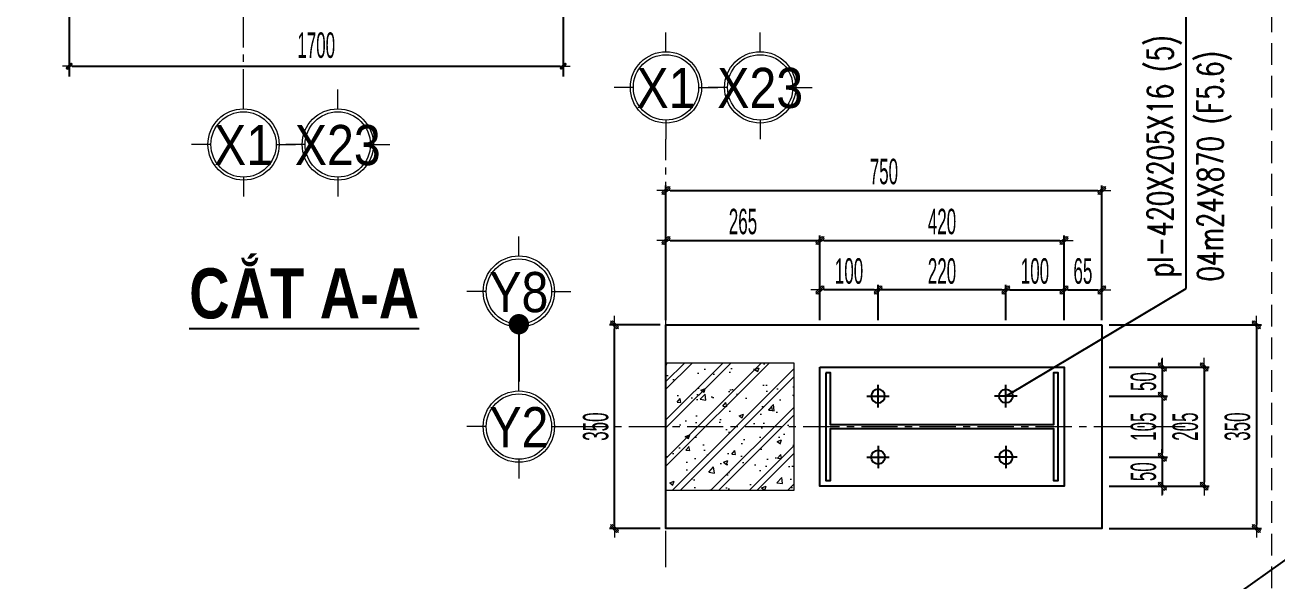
# Model space of a CAD drawing. Header units: inches. Extents: x 541671 to 837720, y 76128 to 1008472.
# Drawn here: x 607470 to 611779, y 359884 to 361796 of the extents above; entities that cross this region are included whole.
import ezdxf
from ezdxf.enums import TextEntityAlignment as Align

# ---------------------------------------------------------------- set-up
doc = ezdxf.new("R2010")
doc.units = ezdxf.units.IN
doc.header["$MEASUREMENT"] = 0
doc.header["$PDMODE"] = 32
doc.header["$PDSIZE"] = -1
for name, pattern in [('CENTER2', [1.125, 0.75, -0.125, 0.125, -0.125]), ('CENTERX2', [4, 2.5, -0.5, 0.5, -0.5]), ('DASHDOT', [1, 0.5, -0.25, 0, -0.25]), ('HIDDEN', [0.375, 0.25, -0.125])]:
    doc.linetypes.add(name, pattern=pattern)
doc.layers.get('0').update_dxf_attribs({"lineweight": 18})
for name, color, linetype in [('7', 7, 'Continuous'), ('BOLTS', 1, 'Continuous'), ('DIM', 1, 'Continuous')]:
    doc.layers.add(name, color=color, linetype=linetype)
for name, color, linetype, lineweight in [('Block', 7, 'Continuous', 9), ('EG Text2', 7, 'Continuous', 25), ('ISO', 153, 'Continuous', 15), ('KICHTHUOC', 4, 'Continuous', 18), ('LC Dim', 8, 'Continuous', 18), ('LC ISO', 153, 'Continuous', 13), ('LC MANH DUT', 35, 'HIDDEN', 5), ('LC Net thay', 7, 'Continuous', 25), ('LC Net truc', 79, 'DASHDOT', 13), ('LC Text1', 3, 'Continuous', 20), ('LC Text2', 7, 'Continuous', 25)]:
    doc.layers.add(name, color=color, linetype=linetype, lineweight=lineweight)
doc.layers.add('KCS_Plotter', color=11, linetype='Continuous', plot=False)
doc.styles.add('EG 1', font='VHAVANB_2.TTF')
doc.styles.add('HOATBIF', font='hoatbif.shx', dxfattribs={"width": 0.5})
doc.styles.add('LC 1', font='VHAVANB_2.TTF')
doc.styles.add('LC 3', font='vnsimli.shx', dxfattribs={"width": 0.75})
doc.styles.add('LC3', font='VHARIALB_3.TTF', dxfattribs={"width": 0.8})
doc.styles.add('VNISHX', font='vn_vni.shx', dxfattribs={"width": 0.7})
doc.dimstyles.new('Copy of 1-100(1-35)', dxfattribs={"dimscale": 35, "dimtxt": 2.5, "dimasz": 0.3, "dimexe": 1, "dimexo": 1, "dimgap": 0.8, "dimtad": 1, "dimdec": 0, "dimzin": 0, "dimdsep": 46, "dimtxsty": 'HOATBIF', "dimblk1": 'DOT', "dimblk2": 'DOT', "dimsah": 1, "dimcen": -0.1, "dimdle": 1, "dimclrd": 256, "dimclre": 256, "dimclrt": 4, "dimadec": 3, "dimazin": 2, "dimtfac": 0.333333, "dimtdec": 0, "dimtix": 1, "dimtmove": 2, "dimatfit": 3, "dimldrblk": 'DOT', "dimfxl": 1, "dimtvp": 0.833333, "dimtolj": 1, "dimtzin": 0, "dimarcsym": 0})
doc.dimstyles.new('Copy of 1-35', dxfattribs={"dimscale": 35, "dimtxt": 2.5, "dimasz": 0.4, "dimexe": 0.5, "dimexo": 0, "dimgap": 0.6, "dimtad": 1, "dimdec": 0, "dimzin": 0, "dimdsep": 46, "dimtxsty": 'HOATBIF', "dimblk1": 'DOT', "dimblk2": 'DOT', "dimsah": 1, "dimcen": -1, "dimdle": 1, "dimclrd": 256, "dimclre": 256, "dimclrt": 130, "dimadec": 0, "dimazin": 0, "dimtfac": 0.333333, "dimtdec": 0, "dimtix": 1, "dimtmove": 2, "dimatfit": 3, "dimldrblk": 'DOT', "dimfxl": 0.5, "dimtvp": 0.833333, "dimtolj": 1, "dimtzin": 12, "dimarcsym": 0})
doc.dimstyles.new('DDC_2', dxfattribs={"dimscale": 10, "dimtxt": 2.5, "dimasz": 1.2, "dimexe": 1, "dimexo": 1, "dimgap": 1, "dimtad": 1, "dimdec": 0, "dimzin": 0, "dimdsep": 46, "dimtxsty": 'VNISHX', "dimblk": 'OBLIQUE', "dimcen": 1, "dimdle": 1, "dimclrd": 8, "dimclre": 8, "dimclrt": 3, "dimaunit": 1, "dimadec": 0, "dimazin": 0, "dimtfac": 1, "dimtdec": 0, "dimtix": 1, "dimtmove": 1, "dimatfit": 3, "dimfxl": 4, "dimtvp": 2.25, "dimtfill": 1, "dimtolj": 1, "dimtzin": 0, "dimarcsym": 0})

# ---------------------------------------------------------------- blocks, each defined once
blk = doc.blocks.new('DOT')
at = {"layer": 'KICHTHUOC', "color": 4}
blk.add_line((-1, -1), (1, 1), dxfattribs=at)
at = {"layer": 'KICHTHUOC'}
blk.add_line((-2.25, 0), (2.25, 0), dxfattribs=at)
at = {"layer": 'KICHTHUOC', "color": 4}
blk.add_lwpolyline([(0.5, 1), (-1, -0.5), (-0.5, -1), (1, 0.5)], close=True, dxfattribs=at)
blk = doc.blocks.new('*D330')
at = {"layer": 'Defpoints', "color": 0, "ltscale": 2, "transparency": 16777216}
for p in [(607622, 362293), (609322, 362293), (609322, 361654.4)]:
    blk.add_point(p, dxfattribs=at)
at = {"layer": 'LC Dim', "lineweight": -2, "ltscale": 2, "transparency": 16777216}
for p, q in [((607622, 362258), (607622, 361619.4)), ((609322, 362258), (609322, 361619.4)), ((607632.5, 361654.4), (609311.5, 361654.4))]:
    blk.add_line(p, q, dxfattribs=at)
at = {"layer": 'LC Dim', "lineweight": -2, "ltscale": 2, "transparency": 16777216, "xscale": 10.5, "yscale": 10.5, "zscale": 10.5, "rotation": 180}
blk.add_blockref('DOT', (607622, 361654.4), dxfattribs=at)
at = {"layer": 'LC Dim', "lineweight": -2, "ltscale": 2, "transparency": 16777216, "xscale": 10.5, "yscale": 10.5, "zscale": 10.5}
blk.add_blockref('DOT', (609322, 361654.4), dxfattribs=at)
at = {"layer": 'LC Dim', "color": 4, "ltscale": 2, "transparency": 16777216, "insert": (608472, 361726.1), "char_height": 87.5, "attachment_point": 5, "style": 'HOATBIF'}
blk.add_mtext('\\A1;1700', dxfattribs=at)
blk = doc.blocks.new('TIEUDE1')
at = {"layer": 'EG Text2', "color": 7, "style": 'EG 1'}
blk.add_attdef('TIªU§Ò', text='', height=5, dxfattribs=at).set_placement((0, 0), align=Align.BOTTOM_CENTER)
blk.add_attdef('TL', text='', height=3, dxfattribs=at).set_placement((0, -2), align=Align.TOP_CENTER)
blk = doc.blocks.new('*D338')
at = {"layer": 'Defpoints', "color": 0, "ltscale": 50, "transparency": 16777216}
for p in [(610205.9, 360884.7), (610205.9, 360781.3), (610405.9, 360781.3)]:
    blk.add_point(p, dxfattribs=at)
at = {"layer": 'LC Dim', "lineweight": -2, "ltscale": 50, "transparency": 16777216}
for p, q in [((610205.9, 360781.3), (610205.9, 360902.2)), ((610391.9, 360884.7), (610219.9, 360884.7)), ((610405.9, 360781.3), (610405.9, 360902.2))]:
    blk.add_line(p, q, dxfattribs=at)
at = {"layer": 'LC Dim', "lineweight": -2, "ltscale": 50, "transparency": 16777216, "xscale": 14, "yscale": 14, "zscale": 14, "rotation": 180}
blk.add_blockref('DOT', (610205.9, 360884.7), dxfattribs=at)
at = {"layer": 'LC Dim', "lineweight": -2, "ltscale": 50, "transparency": 16777216, "xscale": 14, "yscale": 14, "zscale": 14}
blk.add_blockref('DOT', (610405.9, 360884.7), dxfattribs=at)
at = {"layer": 'LC Dim', "color": 130, "ltscale": 50, "transparency": 16777216, "insert": (610305.9, 360949.4), "char_height": 87.5, "attachment_point": 5, "style": 'HOATBIF'}
blk.add_mtext('\\A1;100', dxfattribs=at)
blk = doc.blocks.new('*D339')
at = {"layer": 'Defpoints', "color": 0, "ltscale": 50, "transparency": 16777216}
for p in [(610405.9, 360884.7), (610405.9, 360781.3), (610845.9, 360781.3)]:
    blk.add_point(p, dxfattribs=at)
at = {"layer": 'LC Dim', "lineweight": -2, "ltscale": 50, "transparency": 16777216}
for p, q in [((610405.9, 360781.3), (610405.9, 360902.2)), ((610831.9, 360884.7), (610419.9, 360884.7)), ((610845.9, 360781.3), (610845.9, 360902.2))]:
    blk.add_line(p, q, dxfattribs=at)
at = {"layer": 'LC Dim', "lineweight": -2, "ltscale": 50, "transparency": 16777216, "xscale": 14, "yscale": 14, "zscale": 14, "rotation": 180}
blk.add_blockref('DOT', (610405.9, 360884.7), dxfattribs=at)
at = {"layer": 'LC Dim', "lineweight": -2, "ltscale": 50, "transparency": 16777216, "xscale": 14, "yscale": 14, "zscale": 14}
blk.add_blockref('DOT', (610845.9, 360884.7), dxfattribs=at)
at = {"layer": 'LC Dim', "color": 130, "ltscale": 50, "transparency": 16777216, "insert": (610625.9, 360949.4), "char_height": 87.5, "attachment_point": 5, "style": 'HOATBIF'}
blk.add_mtext('\\A1;220', dxfattribs=at)
blk = doc.blocks.new('*D340')
at = {"layer": 'Defpoints', "color": 0, "ltscale": 50, "transparency": 16777216}
for p in [(610205.9, 361054.8), (609675.9, 360781.3), (610205.9, 360781.3)]:
    blk.add_point(p, dxfattribs=at)
at = {"layer": 'LC Dim', "lineweight": -2, "ltscale": 50, "transparency": 16777216}
for p, q in [((609675.9, 360781.3), (609675.9, 361072.3)), ((609689.9, 361054.8), (610191.9, 361054.8)), ((610205.9, 360781.3), (610205.9, 361072.3))]:
    blk.add_line(p, q, dxfattribs=at)
at = {"layer": 'LC Dim', "lineweight": -2, "ltscale": 50, "transparency": 16777216, "xscale": 14, "yscale": 14, "zscale": 14, "rotation": 180}
blk.add_blockref('DOT', (609675.9, 361054.8), dxfattribs=at)
at = {"layer": 'LC Dim', "lineweight": -2, "ltscale": 50, "transparency": 16777216, "xscale": 14, "yscale": 14, "zscale": 14}
blk.add_blockref('DOT', (610205.9, 361054.8), dxfattribs=at)
at = {"layer": 'LC Dim', "color": 130, "ltscale": 50, "transparency": 16777216, "insert": (609940.9, 361119.6), "char_height": 87.5, "attachment_point": 5, "style": 'HOATBIF'}
blk.add_mtext('\\A1;265', dxfattribs=at)
blk = doc.blocks.new('*D341')
at = {"layer": 'Defpoints', "color": 0, "ltscale": 50, "transparency": 16777216}
for p in [(611045.9, 360884.7), (610845.9, 360781.3), (611045.9, 360781.3)]:
    blk.add_point(p, dxfattribs=at)
at = {"layer": 'LC Dim', "lineweight": -2, "ltscale": 50, "transparency": 16777216}
for p, q in [((610845.9, 360781.3), (610845.9, 360902.2)), ((610859.9, 360884.7), (611031.9, 360884.7)), ((611045.9, 360781.3), (611045.9, 360902.2))]:
    blk.add_line(p, q, dxfattribs=at)
at = {"layer": 'LC Dim', "lineweight": -2, "ltscale": 50, "transparency": 16777216, "xscale": 14, "yscale": 14, "zscale": 14, "rotation": 180}
blk.add_blockref('DOT', (610845.9, 360884.7), dxfattribs=at)
at = {"layer": 'LC Dim', "lineweight": -2, "ltscale": 50, "transparency": 16777216, "xscale": 14, "yscale": 14, "zscale": 14}
blk.add_blockref('DOT', (611045.9, 360884.7), dxfattribs=at)
at = {"layer": 'LC Dim', "color": 130, "ltscale": 50, "transparency": 16777216, "insert": (610945.9, 360949.4), "char_height": 87.5, "attachment_point": 5, "style": 'HOATBIF'}
blk.add_mtext('\\A1;100', dxfattribs=at)
blk = doc.blocks.new('*D342')
at = {"layer": 'Defpoints', "color": 0, "ltscale": 50, "transparency": 16777216}
for p in [(611045.9, 361054.8), (610205.9, 360781.3), (611045.9, 360781.3)]:
    blk.add_point(p, dxfattribs=at)
at = {"layer": 'LC Dim', "lineweight": -2, "ltscale": 50, "transparency": 16777216}
for p, q in [((610205.9, 360781.3), (610205.9, 361072.3)), ((610219.9, 361054.8), (611031.9, 361054.8)), ((611045.9, 360781.3), (611045.9, 361072.3))]:
    blk.add_line(p, q, dxfattribs=at)
at = {"layer": 'LC Dim', "lineweight": -2, "ltscale": 50, "transparency": 16777216, "xscale": 14, "yscale": 14, "zscale": 14, "rotation": 180}
blk.add_blockref('DOT', (610205.9, 361054.8), dxfattribs=at)
at = {"layer": 'LC Dim', "lineweight": -2, "ltscale": 50, "transparency": 16777216, "xscale": 14, "yscale": 14, "zscale": 14}
blk.add_blockref('DOT', (611045.9, 361054.8), dxfattribs=at)
at = {"layer": 'LC Dim', "color": 130, "ltscale": 50, "transparency": 16777216, "insert": (610625.9, 361119.6), "char_height": 87.5, "attachment_point": 5, "style": 'HOATBIF'}
blk.add_mtext('\\A1;420', dxfattribs=at)
blk = doc.blocks.new('*D343')
at = {"layer": 'Defpoints', "color": 0, "ltscale": 50, "transparency": 16777216}
for p in [(611175.9, 361226.8), (609675.9, 360781.3), (611175.9, 360781.3)]:
    blk.add_point(p, dxfattribs=at)
at = {"layer": 'LC Dim', "lineweight": -2, "ltscale": 50, "transparency": 16777216}
for p, q in [((609675.9, 360781.3), (609675.9, 361244.3)), ((609689.9, 361226.8), (611161.9, 361226.8)), ((611175.9, 360781.3), (611175.9, 361244.3))]:
    blk.add_line(p, q, dxfattribs=at)
at = {"layer": 'LC Dim', "lineweight": -2, "ltscale": 50, "transparency": 16777216, "xscale": 14, "yscale": 14, "zscale": 14, "rotation": 180}
blk.add_blockref('DOT', (609675.9, 361226.8), dxfattribs=at)
at = {"layer": 'LC Dim', "lineweight": -2, "ltscale": 50, "transparency": 16777216, "xscale": 14, "yscale": 14, "zscale": 14}
blk.add_blockref('DOT', (611175.9, 361226.8), dxfattribs=at)
at = {"layer": 'LC Dim', "color": 130, "ltscale": 50, "transparency": 16777216, "insert": (610425.9, 361291.6), "char_height": 87.5, "attachment_point": 5, "style": 'HOATBIF'}
blk.add_mtext('\\A1;750', dxfattribs=at)
blk = doc.blocks.new('*D332')
at = {"layer": 'Defpoints', "color": 0, "ltscale": 50, "transparency": 16777216}
for p in [(611175.9, 360884.7), (611045.9, 360781.3), (611175.9, 360781.3)]:
    blk.add_point(p, dxfattribs=at)
at = {"layer": 'LC Dim', "lineweight": -2, "ltscale": 50, "transparency": 16777216}
for p, q in [((611045.9, 360781.3), (611045.9, 360902.2)), ((611059.9, 360884.7), (611161.9, 360884.7)), ((611175.9, 360781.3), (611175.9, 360902.2))]:
    blk.add_line(p, q, dxfattribs=at)
at = {"layer": 'LC Dim', "lineweight": -2, "ltscale": 50, "transparency": 16777216, "xscale": 14, "yscale": 14, "zscale": 14, "rotation": 180}
blk.add_blockref('DOT', (611045.9, 360884.7), dxfattribs=at)
at = {"layer": 'LC Dim', "lineweight": -2, "ltscale": 50, "transparency": 16777216, "xscale": 14, "yscale": 14, "zscale": 14}
blk.add_blockref('DOT', (611175.9, 360884.7), dxfattribs=at)
at = {"layer": 'LC Dim', "color": 130, "ltscale": 50, "transparency": 16777216, "insert": (611110.9, 360949.4), "char_height": 87.5, "attachment_point": 5, "style": 'HOATBIF'}
blk.add_mtext('\\A1;65', dxfattribs=at)
blk = doc.blocks.new('TTRUC')
at = {"layer": 'ISO'}
for p, q in [((0, 6.95), (0, 10.71)), ((-6.37, 0), (-10.13, 0)), ((6.37, 0), (10.13, 0)), ((0, -6.37), (0, -10.13))]:
    blk.add_line(p, q, dxfattribs=at)
blk.add_circle((0, 0), 6.37, dxfattribs=at)
at = {"layer": 'KICHTHUOC'}
blk.add_circle((0, 0), 6.95, dxfattribs=at)
blk = doc.blocks.new('*D349')
at = {"layer": 'Defpoints', "color": 0, "ltscale": 50, "transparency": 16777216}
for p in [(609499, 360764.7), (609655.8, 360764.7), (609655.8, 360064.7)]:
    blk.add_point(p, dxfattribs=at)
at = {"layer": 'LC Dim', "lineweight": -2, "ltscale": 50, "transparency": 16777216}
for p, q in [((609655.8, 360764.7), (609481.5, 360764.7)), ((609499, 360078.7), (609499, 360750.7)), ((609655.8, 360064.7), (609481.5, 360064.7))]:
    blk.add_line(p, q, dxfattribs=at)
at = {"layer": 'LC Dim', "lineweight": -2, "ltscale": 50, "transparency": 16777216, "xscale": 14, "yscale": 14, "zscale": 14}
for p, rotation in [((609499, 360764.7), 90), ((609499, 360064.7), 270)]:
    blk.add_blockref('DOT', p, dxfattribs=dict(at, rotation=rotation))
at = {"layer": 'LC Dim', "color": 130, "ltscale": 50, "transparency": 16777216, "insert": (609434.2, 360414.7), "char_height": 87.5, "attachment_point": 5, "rotation": 90, "style": 'HOATBIF'}
blk.add_mtext('\\A1;350', dxfattribs=at)
blk = doc.blocks.new('*D350')
at = {"layer": 'Defpoints', "color": 0, "ltscale": 50, "transparency": 16777216}
for p in [(611201.4, 360619.7), (611201.4, 360209.7), (611528.1, 360209.7)]:
    blk.add_point(p, dxfattribs=at)
at = {"layer": 'LC Dim', "lineweight": -2, "ltscale": 50, "transparency": 16777216}
for p, q in [((611201.4, 360619.7), (611545.6, 360619.7)), ((611528.1, 360605.7), (611528.1, 360223.7)), ((611201.4, 360209.7), (611545.6, 360209.7))]:
    blk.add_line(p, q, dxfattribs=at)
at = {"layer": 'LC Dim', "lineweight": -2, "ltscale": 50, "transparency": 16777216, "xscale": 14, "yscale": 14, "zscale": 14}
for p, rotation in [((611528.1, 360619.7), 90), ((611528.1, 360209.7), 270)]:
    blk.add_blockref('DOT', p, dxfattribs=dict(at, rotation=rotation))
at = {"layer": 'LC Dim', "color": 130, "ltscale": 50, "transparency": 16777216, "insert": (611463.4, 360414.7), "char_height": 87.5, "attachment_point": 5, "rotation": 90, "style": 'HOATBIF'}
blk.add_mtext('\\A1;205', dxfattribs=at)
blk = doc.blocks.new('*D351')
at = {"layer": 'Defpoints', "color": 0, "ltscale": 50, "transparency": 16777216}
for p in [(611201.4, 360619.7), (611201.4, 360519.7), (611384.1, 360519.7)]:
    blk.add_point(p, dxfattribs=at)
at = {"layer": 'LC Dim', "lineweight": -2, "ltscale": 50, "transparency": 16777216}
for p, q in [((611201.4, 360619.7), (611401.6, 360619.7)), ((611384.1, 360633.7), (611384.1, 360647.7)), ((611384.1, 360619.7), (611384.1, 360519.7)), ((611201.4, 360519.7), (611401.6, 360519.7)), ((611384.1, 360505.7), (611384.1, 360491.7))]:
    blk.add_line(p, q, dxfattribs=at)
at = {"layer": 'LC Dim', "lineweight": -2, "ltscale": 50, "transparency": 16777216, "xscale": 14, "yscale": 14, "zscale": 14}
for p, rotation in [((611384.1, 360619.7), 270), ((611384.1, 360519.7), 90)]:
    blk.add_blockref('DOT', p, dxfattribs=dict(at, rotation=rotation))
at = {"layer": 'LC Dim', "color": 130, "ltscale": 50, "transparency": 16777216, "insert": (611319.4, 360569.7), "char_height": 87.5, "attachment_point": 5, "rotation": 90, "style": 'HOATBIF'}
blk.add_mtext('\\A1;50', dxfattribs=at)
blk = doc.blocks.new('*D352')
at = {"layer": 'Defpoints', "color": 0, "ltscale": 50, "transparency": 16777216}
for p in [(611201.4, 360519.7), (611201.4, 360309.7), (611384.1, 360309.7)]:
    blk.add_point(p, dxfattribs=at)
at = {"layer": 'LC Dim', "lineweight": -2, "ltscale": 50, "transparency": 16777216}
for p, q in [((611201.4, 360519.7), (611401.6, 360519.7)), ((611384.1, 360505.7), (611384.1, 360323.7)), ((611201.4, 360309.7), (611401.6, 360309.7))]:
    blk.add_line(p, q, dxfattribs=at)
at = {"layer": 'LC Dim', "lineweight": -2, "ltscale": 50, "transparency": 16777216, "xscale": 14, "yscale": 14, "zscale": 14}
for p, rotation in [((611384.1, 360519.7), 90), ((611384.1, 360309.7), 270)]:
    blk.add_blockref('DOT', p, dxfattribs=dict(at, rotation=rotation))
at = {"layer": 'LC Dim', "color": 130, "ltscale": 50, "transparency": 16777216, "insert": (611319.4, 360414.7), "char_height": 87.5, "attachment_point": 5, "rotation": 90, "style": 'HOATBIF'}
blk.add_mtext('\\A1;105', dxfattribs=at)
blk = doc.blocks.new('*D353')
at = {"layer": 'Defpoints', "color": 0, "ltscale": 50, "transparency": 16777216}
for p in [(611201.4, 360309.7), (611201.4, 360209.7), (611384.1, 360209.7)]:
    blk.add_point(p, dxfattribs=at)
at = {"layer": 'LC Dim', "lineweight": -2, "ltscale": 50, "transparency": 16777216}
for p, q in [((611384.1, 360323.7), (611384.1, 360337.7)), ((611201.4, 360309.7), (611401.6, 360309.7)), ((611384.1, 360309.7), (611384.1, 360209.7)), ((611201.4, 360209.7), (611401.6, 360209.7)), ((611384.1, 360195.7), (611384.1, 360181.7))]:
    blk.add_line(p, q, dxfattribs=at)
at = {"layer": 'LC Dim', "lineweight": -2, "ltscale": 50, "transparency": 16777216, "xscale": 14, "yscale": 14, "zscale": 14}
for p, rotation in [((611384.1, 360309.7), 270), ((611384.1, 360209.7), 90)]:
    blk.add_blockref('DOT', p, dxfattribs=dict(at, rotation=rotation))
at = {"layer": 'LC Dim', "color": 130, "ltscale": 50, "transparency": 16777216, "insert": (611319.4, 360259.7), "char_height": 87.5, "attachment_point": 5, "rotation": 90, "style": 'HOATBIF'}
blk.add_mtext('\\A1;50', dxfattribs=at)
blk = doc.blocks.new('*D354')
at = {"layer": 'Defpoints', "color": 0, "ltscale": 50, "transparency": 16777216}
for p in [(611201.4, 360764.7), (611201.4, 360064.7), (611707.8, 360064.7)]:
    blk.add_point(p, dxfattribs=at)
at = {"layer": 'LC Dim', "lineweight": -2, "ltscale": 50, "transparency": 16777216}
for p, q in [((611201.4, 360764.7), (611725.3, 360764.7)), ((611707.8, 360750.7), (611707.8, 360078.7)), ((611201.4, 360064.7), (611725.3, 360064.7))]:
    blk.add_line(p, q, dxfattribs=at)
at = {"layer": 'LC Dim', "lineweight": -2, "ltscale": 50, "transparency": 16777216, "xscale": 14, "yscale": 14, "zscale": 14}
for p, rotation in [((611707.8, 360764.7), 90), ((611707.8, 360064.7), 270)]:
    blk.add_blockref('DOT', p, dxfattribs=dict(at, rotation=rotation))
at = {"layer": 'LC Dim', "color": 130, "ltscale": 50, "transparency": 16777216, "insert": (611643, 360414.7), "char_height": 87.5, "attachment_point": 5, "rotation": 90, "style": 'HOATBIF'}
blk.add_mtext('\\A1;350', dxfattribs=at)
blk = doc.blocks.new('_Oblique')
at = {"color": 0, "linetype": 'ByBlock', "lineweight": -2}
blk.add_line((-0.5, -0.5), (0.5, 0.5), dxfattribs=at)
blk = doc.blocks.new('*U468')
at = {"color": 8, "linetype": 'CENTER2'}
for p, q in [((-21.3, 0), (21.3, 0)), ((0, -21.3), (0, 21.3))]:
    blk.add_line(p, q, dxfattribs=at)
at = {"color": 0}
blk.add_circle((0, 0), 13, dxfattribs=at)

msp = doc.modelspace()

# ---------------------------------------------------------------- hatches: boundary and pattern name
at = {"layer": 'Block', "ltscale": 15}
h = msp.add_hatch(dxfattribs=at)
h.set_pattern_fill('BT-01', color=8, scale=22, style=0, pattern_type=2)
h.set_pattern_definition([(50, (698760.96, 439975.38), (157.79724, -13.80547), [16.5, -181.5]), (355, (698760.96, 439975.38), (-30.5253, 165.48227), [13.2, -145.2]), (100.4514, (698774.1, 439974.23), (127.27206, 151.6767), [14.02284, -154.25126]), (46.1842, (698760.96, 440019.38), (234.79303, -36.41418), [24.75, -272.25]), (96.6356, (698780.52, 440016.34), (205.6258, 214.30593), [21.03426, -231.37686]), (351.1842, (698760.96, 440019.38), (205.62563, 214.3061), [19.8, -217.8]), (21, (698782.96, 440008.38), (131.31955, -88.57616), [16.5, -181.5]), (326, (698782.96, 440008.38), (53.52937, 159.533), [13.2, -145.2]), (71.4514, (698793.9, 440001), (184.84898, 70.9567), [14.02284, -154.25126]), (37.5, (698760.956, 439975.38), (2.675168, 73.236648), [0, -143.44, 0, -147.4, 0, -145.75]), (7.5, (698760.96, 439975.38), (57.8753, 86.770577), [0, -84.04, 0, -140.14, 0, -55.55]), (327.5, (698711.896, 439975.38), (117.440936, -4.962072), [0, -55, 0, -171.6, 0, -227.7]), (317.5, (698689.9, 439975.38), (128.30096, 22.0231), [0, -71.5, 0, -113.96, 0, -161.7]), (45, (698760.96, 439975.38), (-66.114484, 66.114484), []), (45, (698760.96, 440002.33), (-66.114484, 66.114484), [])])
h.paths.add_polyline_path([(609675.9, 360634.7), (610115.9, 360634.7), (610115.9, 360194.7), (609675.9, 360194.7)])

# ---------------------------------------------------------------- linework, layer by layer
at = {"layer": '7', "color": 30, "ltscale": 10}
msp.add_lwpolyline([(610205.9, 360619.7), (611045.9, 360619.7), (611045.9, 360209.7), (610205.9, 360209.7)], close=True, dxfattribs=at)
at = {"layer": '7', "color": 7, "ltscale": 10}
msp.add_lwpolyline([(610225.9, 360599.7), (610225.9, 360229.7), (610241.9, 360229.7), (610241.9, 360408.7), (611009.9, 360408.7), (611009.9, 360229.7), (611025.9, 360229.7), (611025.9, 360599.7), (611009.9, 360599.7), (611009.9, 360420.7), (610241.9, 360420.7), (610241.9, 360599.7)], close=True, dxfattribs=at)
at = {"layer": 'Block', "color": 7, "ltscale": 15}
msp.add_lwpolyline([(609675.9, 360634.7), (610115.9, 360634.7), (610115.9, 360194.7), (609675.9, 360194.7)], close=True, dxfattribs=at)
at = {"layer": 'KCS_Plotter', "ltscale": 50}
msp.add_line((604872, 355051.4), (619572, 365446.4), dxfattribs=at)
at = {"layer": 'LC MANH DUT', "lineweight": 0, "ltscale": 300}
msp.add_line((611759.5, 365446.4), (611759.5, 355121.4), dxfattribs=at)
at = {"layer": 'LC Net thay', "ltscale": 50}
msp.add_lwpolyline([(611175.9, 360764.7), (611175.9, 360064.7), (609675.9, 360064.7), (609675.9, 360764.7)], close=True, dxfattribs=at)
at = {"layer": 'LC Net truc', "linetype": 'CENTERX2', "ltscale": 50}
for p, q in [((608222, 361519), (608222, 364883.8)), ((609675.9, 359931.3), (609675.9, 361402.8)), ((609348.3, 360414.7), (611463, 360414.7))]:
    msp.add_line(p, q, dxfattribs=at)

# ---------------------------------------------------------------- block references
at = {"layer": 'BOLTS', "ltscale": 10, "yscale": 1.818181818181817, "zscale": 1.818181818181817}
for p, xscale, rotation in [((610405.9, 360519.7), -1.818181818181817, 270), ((610845.9, 360519.7), 1.818181818181817, 90), ((610405.9, 360309.7), 1.818181818181817, 270), ((610845.9, 360309.7), -1.818181818181817, 90)]:
    msp.add_blockref('*U468', p, dxfattribs=dict(at, xscale=xscale, rotation=rotation))
at = {"layer": 'LC ISO', "xscale": 17.63727343034513, "yscale": 17.63727343034513, "zscale": 17.63727343034513}
for p in [(609675.9, 361581.5), (610000.1, 361581.5), (608222, 361385.1), (608546.3, 361385.1), (609169.6, 360879.3), (609169.6, 360414.7)]:
    msp.add_blockref('TTRUC', p, dxfattribs=at)
at = {"layer": 'LC Text2'}
ref = msp.add_blockref('TIEUDE1', (608430.6, 360735.1), dxfattribs=dict(at, xscale=35.00000000007505, yscale=35.00000000007505, zscale=35.00000000007505))
ref.add_attrib('TIªU§Ò', '%%Uc¾t a-a', dxfattribs={"color": 7, "height": 172.35, "style": 'LC3', "width": 0.8}).set_placement((608430.6, 360735.1), align=Align.BOTTOM_CENTER)

# ---------------------------------------------------------------- texts
at = {"layer": 'LC Text1', "color": 3, "style": 'LC 3', "width": 0.7}
for s, p in [('pl-420X205X16 (5)', (611420.7, 360929.1)), ('04m24X870 (F5.6)', (611593.3, 360914.3))]:
    msp.add_text(s, height=87.5, rotation=90, dxfattribs=at).set_placement(p)
at = {"layer": 'LC Text1', "ltscale": 0.2, "style": 'LC 1', "width": 0.9}
for s, p in [('x1', (609675.9, 361469.1)), ('x23', (610000.1, 361469.1)), ('x1', (608222, 361272.7)), ('x23', (608546.3, 361272.7)), ('y8', (609169.6, 360767)), ('y2', (609169.6, 360302.3))]:
    msp.add_text(s, height=138.1, dxfattribs=at).set_placement(p, align=Align.BOTTOM_CENTER)

# ---------------------------------------------------------------- dimensions: what is measured, and where the dimension line sits
at = {"layer": 'LC Dim', "ltscale": 2}
dim = msp.add_linear_dim(base=(609322, 361654.4), p1=(607622, 362293), p2=(609322, 362293), dimstyle='Copy of 1-100(1-35)', dxfattribs=at)
dim.commit()
dim.dimension.update_dxf_attribs({"geometry": '*D330', "text_midpoint": (608472, 361726.1)})
at = {"layer": 'LC Dim', "ltscale": 50}
for base, p1, p2, picture, middle in [((611175.9, 361226.8), (609675.9, 360781.3), (611175.9, 360781.3), '*D343', (610425.9, 361291.6)), ((610205.9, 361054.8), (609675.9, 360781.3), (610205.9, 360781.3), '*D340', (609940.9, 361119.6)), ((611045.9, 361054.8), (610205.9, 360781.3), (611045.9, 360781.3), '*D342', (610625.9, 361119.6)), ((611045.9, 360884.7), (610845.9, 360781.3), (611045.9, 360781.3), '*D341', (610945.9, 360949.4)), ((611175.9, 360884.7), (611045.9, 360781.3), (611175.9, 360781.3), '*D332', (611110.9, 360949.4))]:
    dim = msp.add_linear_dim(base=base, p1=p1, p2=p2, dimstyle='Copy of 1-35', override={"dimlfac": 0.5}, dxfattribs=at)
    dim.commit()
    dim.dimension.update_dxf_attribs({"geometry": picture, "text_midpoint": middle})
for base, p1, p2, angle, picture, middle in [((610205.9, 360884.7), (610405.9, 360781.3), (610205.9, 360781.3), 180, '*D338', (610305.9, 360949.4)), ((610405.9, 360884.7), (610845.9, 360781.3), (610405.9, 360781.3), 180, '*D339', (610625.9, 360949.4)), ((609499, 360764.7), (609655.8, 360064.7), (609655.8, 360764.7), 90, '*D349', (609434.2, 360414.7)), ((611707.8, 360064.7), (611201.4, 360764.7), (611201.4, 360064.7), 90, '*D354', (611643, 360414.7)), ((611528.1, 360209.7), (611201.4, 360619.7), (611201.4, 360209.7), 90, '*D350', (611463.4, 360414.7)), ((611384.1, 360519.7), (611201.4, 360619.7), (611201.4, 360519.7), 90, '*D351', (611319.4, 360569.7)), ((611384.1, 360309.7), (611201.4, 360519.7), (611201.4, 360309.7), 90, '*D352', (611319.4, 360414.7)), ((611384.1, 360209.7), (611201.4, 360309.7), (611201.4, 360209.7), 90, '*D353', (611319.4, 360259.7))]:
    dim = msp.add_linear_dim(base=base, p1=p1, p2=p2, angle=angle, dimstyle='Copy of 1-35', override={"dimlfac": 0.5}, dxfattribs=at)
    dim.commit()
    dim.dimension.update_dxf_attribs({"geometry": picture, "text_midpoint": middle})

# ---------------------------------------------------------------- leaders
at = {"layer": 'DIM', "ltscale": 20}
msp.add_leader([(610845.9, 360519.7), (611465.8, 360889.7), (611465.8, 361869.9)], dimstyle='DDC_2', override={"dimasz": 3}, dxfattribs=at)
at = {"layer": 'LC Dim', "ltscale": 50}
msp.add_leader([(609169.6, 360767), (609169.6, 360570.3)], dimstyle='Copy of 1-35', override={"dimasz": 2}, dxfattribs=at)

doc.saveas('drawing.dxf')
